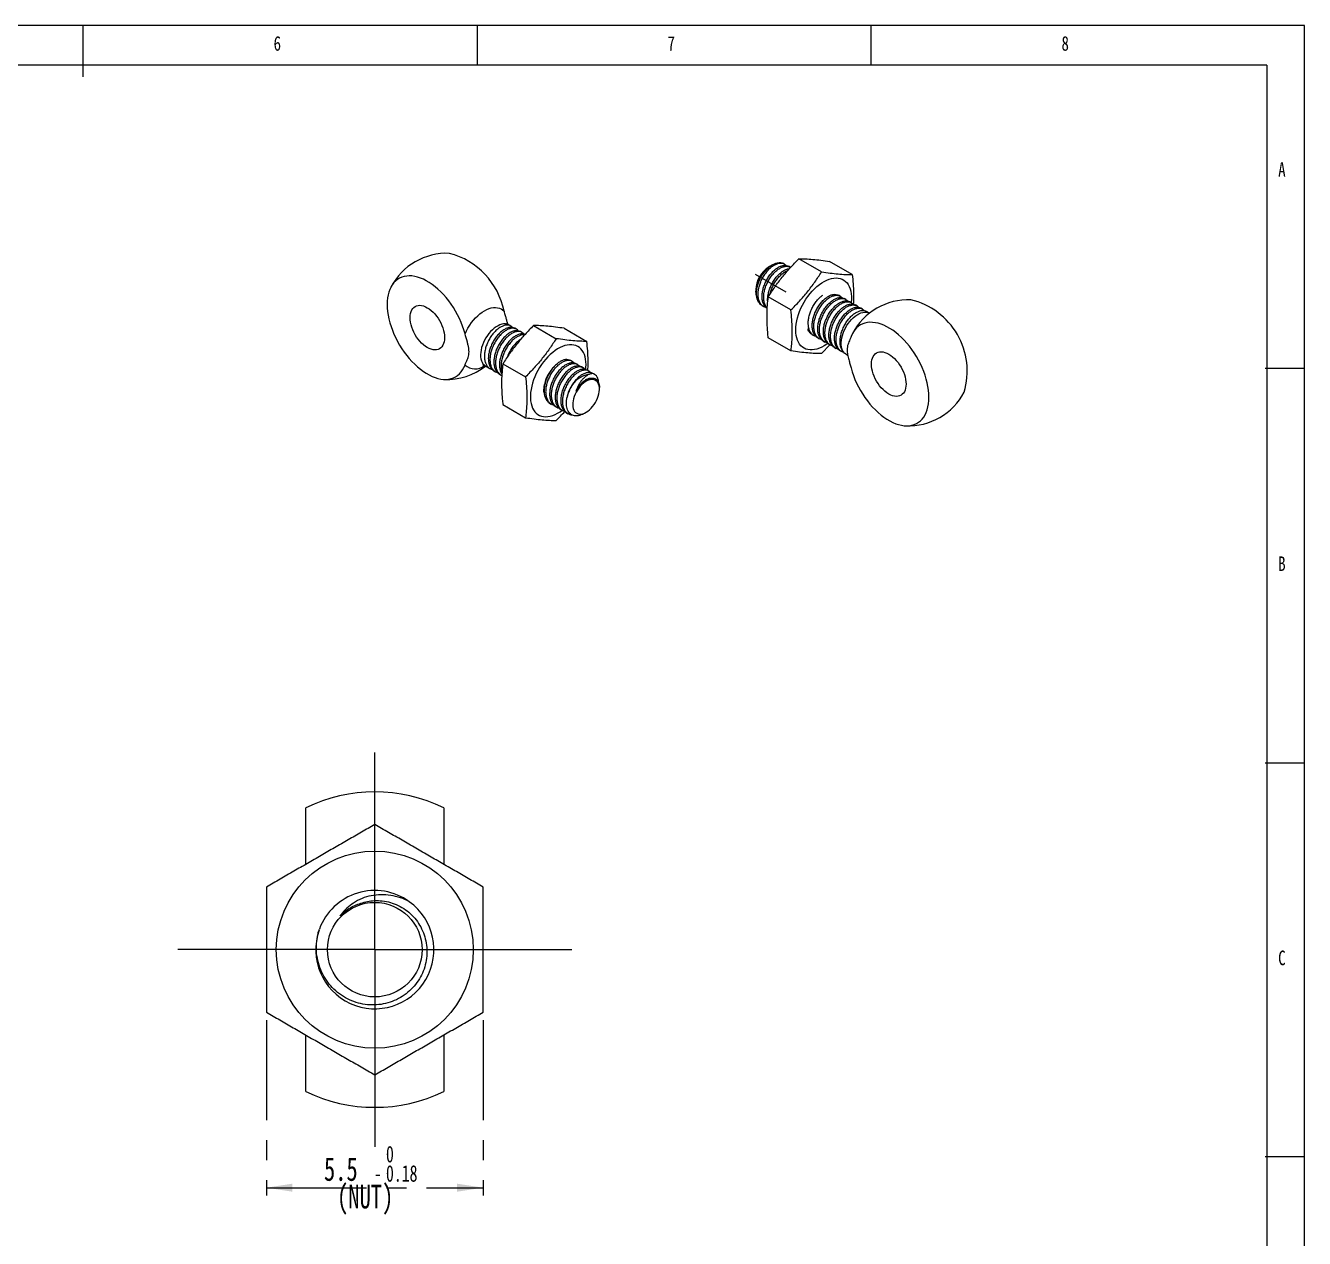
# Model space of a CAD drawing. Header units: millimetres. Extents: x 5 to 415, y 5 to 292.
# Drawn here: x 252.7 to 415, y 138.2 to 292 of the extents above; entities that cross this region are included whole.
import ezdxf

# ---------------------------------------------------------------- set-up
doc = ezdxf.new("R2010")
doc.units = ezdxf.units.MM
doc.linetypes.add('CENTERX2', pattern=[20.32, 12.7, -2.54, 2.54, -2.54])
doc.layers.add('CENTER_LINE', color=7, linetype='CENTERX2')
doc.layers.add('NOTES', color=7, linetype='Continuous')
doc.styles.add('SLDTEXTSTYLE0', font='TXT', dxfattribs={"width": 0.7})
doc.styles.add('SLDTEXTSTYLE1', font='TXT', dxfattribs={"width": 0.75})
doc.dimstyles.new('SLDDIMSTYLE8', dxfattribs={"dimtxt": 3, "dimasz": 3.302, "dimexe": 0, "dimexo": 0.0625, "dimgap": 0.75, "dimtad": 1, "dimlfac": 0.2, "dimrnd": 1e-09, "dimzin": 12, "dimdsep": 46, "dimtxsty": 'SLDTEXTSTYLE0', "dimsah": 1, "dimcen": 0.09, "dimadec": 0, "dimazin": 3, "dimtol": 1, "dimtm": 0.18, "dimtfac": 1, "dimtmove": 0, "dimatfit": 0, "dimfxl": 1, "dimfrac": 2, "dimtolj": 1, "dimarcsym": 0})

# ---------------------------------------------------------------- blocks, each defined once
blk = doc.blocks.new('_D_8')
at = {"layer": 'CENTER_LINE'}
for p, q in [((283.26, 165.85), (283.26, 143.59)), ((310.76, 165.85), (310.76, 143.59)), ((283.26, 144.59), (310.76, 144.59))]:
    blk.add_line(p, q, dxfattribs=at)
for points in [[(283.26, 144.59), (286.56, 144.08), (286.56, 145.1)], [(310.76, 144.59), (307.46, 145.1), (307.46, 144.08)]]:
    blk.add_solid(points, dxfattribs=at)
at = {"layer": 'CENTER_LINE', "attachment_point": 1, "style": 'SLDTEXTSTYLE0'}
for s, insert, char_height in [('0', (298.43, 149.9), 2.1), ('5.5', (290.56, 148.46), 3), ('-', (296.9, 147.45), 2.1), ('0.18', (298.43, 147.45), 2.1), ('(NUT)', (292.22, 144.96), 3)]:
    blk.add_mtext(s, dxfattribs=dict(at, insert=insert, char_height=char_height))
blk = doc.blocks.new('SW_CENTERMARKSYMBOL_2')
at = {"layer": 'CENTER_LINE', "color": 0}
for p, q in [((0, 12.5), (0, 25)), ((0, 0), (0, 12.5)), ((-12.5, 0), (-25, 0)), ((0, 0), (-12.5, 0)), ((0, 0), (0, -12.5)), ((0, 0), (12.5, 0)), ((12.5, 0), (25, 0)), ((0, -12.5), (0, -25))]:
    blk.add_line(p, q, dxfattribs=at)

msp = doc.modelspace()

# ---------------------------------------------------------------- linework, layer by layer
at = {"color": 7, "linetype": 'Continuous', "lineweight": 18}
for p, q in [((415, 292), (5, 292)), ((260, 285.5), (260, 292)), ((310, 292), (310, 287)), ((360, 287), (360, 292)), ((415, 5), (415, 292)), ((410.25, 287), (10, 287)), ((347.111, 261.424), (347.049, 261.388)), ((347.474, 261.633), (347.302, 261.534)), ((349.02, 261.755), (348.974, 261.782)), ((349.727, 261.347), (349.521, 261.466)), ((353.723, 260.762), (350.841, 262.425)), ((357.612, 260.414), (354.73, 262.078)), ((345.353, 258.449), (345.353, 258.252)), ((346.167, 256.474), (346.374, 256.354)), ((349.834, 255.924), (346.952, 257.587)), ((356.091, 257.673), (355.885, 257.792)), ((356.798, 257.265), (356.592, 257.384)), ((357.505, 256.856), (357.299, 256.976)), ((358.213, 256.448), (358.006, 256.567)), ((358.92, 256.04), (358.713, 256.159)), ((359.804, 255.529), (359.42, 255.751)), ((314.279, 253.889), (314.054, 254.018)), ((314.986, 253.48), (314.78, 253.6)), ((317.155, 253.95), (320.038, 252.286)), ((321.044, 253.602), (323.927, 251.938)), ((315.694, 253.072), (315.487, 253.191)), ((349.834, 250.738), (346.952, 252.402)), ((352.531, 252.8), (352.738, 252.681)), ((353.238, 252.392), (353.445, 252.272)), ((353.946, 251.983), (354.152, 251.864)), ((354.784, 251.5), (353.723, 250.39)), ((354.653, 251.575), (354.859, 251.456)), ((355.36, 251.167), (355.566, 251.048)), ((356.067, 250.759), (356.274, 250.64)), ((356.774, 250.351), (356.824, 250.322)), ((311.055, 248.822), (311.633, 248.488)), ((313.266, 249.112), (316.149, 247.448)), ((322.058, 249.398), (321.851, 249.518)), ((322.765, 248.99), (322.558, 249.109)), ((323.472, 248.582), (323.265, 248.701)), ((415, 248.5), (410, 248.5)), ((312.134, 248.199), (312.34, 248.08)), ((312.841, 247.791), (313.047, 247.672)), ((324.179, 248.174), (323.972, 248.293)), ((324.886, 247.766), (324.679, 247.885)), ((325.526, 245.891), (325.526, 246.089)), ((313.266, 243.926), (316.149, 242.262)), ((319.205, 244.117), (319.411, 243.998)), ((319.912, 243.709), (320.118, 243.59)), ((320.619, 243.301), (320.826, 243.182)), ((321.326, 242.893), (321.533, 242.773)), ((323.544, 242.787), (323.829, 242.952)), ((410, 198.5), (415, 198.5)), ((288.261, 185.629), (288.261, 192.768)), ((305.761, 192.768), (305.761, 185.626)), ((288.261, 156.8), (288.261, 163.942)), ((305.761, 163.939), (305.761, 156.8)), ((415, 148.5), (410, 148.5))]:
    msp.add_line(p, q, dxfattribs=at)
at = {"color": 7, "linetype": 'Continuous', "lineweight": 18, "flags": 128}
for points in [[(348.974, 261.782), (348.93, 261.806), (348.743, 261.879), (348.54, 261.917), (348.322, 261.918), (348.093, 261.884), (347.856, 261.814), (347.614, 261.709), (347.371, 261.571), (347.128, 261.401), (346.89, 261.202), (346.66, 260.976), (346.441, 260.726), (346.235, 260.457)], [(308.464, 252.91), (308.325, 253.391), (308.16, 253.875), (307.971, 254.357), (307.759, 254.835), (307.525, 255.308), (307.27, 255.771), (306.995, 256.224), (306.703, 256.662), (306.394, 257.085), (306.071, 257.489), (305.734, 257.872), (305.386, 258.233), (305.029, 258.569), (304.665, 258.879), (304.296, 259.161), (303.923, 259.413), (303.548, 259.634), (303.175, 259.823), (302.804, 259.979), (302.438, 260.1), (302.078, 260.187), (301.728, 260.239), (301.387, 260.255), (301.06, 260.236), (300.746, 260.181), (300.448, 260.091), (300.168, 259.966), (299.906, 259.808), (299.666, 259.616), (299.446, 259.392), (299.25, 259.138), (299.078, 258.853), (298.93, 258.541), (298.809, 258.203), (298.713, 257.84), (298.645, 257.454), (298.604, 257.049), (298.59, 256.625), (298.604, 256.185), (298.645, 255.731), (298.713, 255.267), (298.809, 254.794), (298.93, 254.315), (299.078, 253.832), (299.25, 253.349), (299.446, 252.868), (299.666, 252.391), (299.906, 251.921), (300.168, 251.461), (300.448, 251.013), (300.746, 250.579), (301.06, 250.162), (301.387, 249.764), (301.728, 249.387), (302.078, 249.034), (302.438, 248.706), (302.804, 248.405), (303.175, 248.132), (303.548, 247.89), (303.923, 247.679), (304.296, 247.5), (304.665, 247.355), (305.029, 247.245), (305.386, 247.169), (305.734, 247.128), (306.071, 247.123), (306.394, 247.154), (306.703, 247.22), (306.995, 247.321), (307.27, 247.456), (307.525, 247.625), (307.759, 247.827), (307.971, 248.061), (308.16, 248.325), (308.325, 248.618), (308.464, 248.939)], [(350.444, 253.387), (350.458, 253.756), (350.499, 254.138), (350.568, 254.53), (350.663, 254.929), (350.784, 255.332), (350.931, 255.735), (351.101, 256.137), (351.293, 256.532), (351.507, 256.92), (351.74, 257.295), (351.991, 257.656), (352.257, 257.999), (352.536, 258.322), (352.827, 258.623), (353.127, 258.899), (353.434, 259.147), (353.745, 259.366), (354.057, 259.555), (354.37, 259.711), (354.679, 259.834), (354.982, 259.922), (355.278, 259.975), (355.563, 259.992), (355.837, 259.974), (356.095, 259.92), (356.337, 259.831), (356.561, 259.708), (356.764, 259.551), (356.946, 259.362), (357.104, 259.142), (357.238, 258.893), (357.347, 258.616), (357.429, 258.315), (357.484, 257.991), (357.511, 257.648), (357.511, 257.286), (357.484, 256.911), (357.479, 256.872)], [(301.484, 254.954), (301.498, 255.229), (301.539, 255.485), (301.608, 255.719), (301.702, 255.926), (301.82, 256.106), (301.963, 256.256), (302.127, 256.373), (302.31, 256.456), (302.51, 256.505), (302.725, 256.518), (302.953, 256.495), (303.189, 256.437), (303.431, 256.345), (303.677, 256.219), (303.922, 256.062), (304.164, 255.874), (304.401, 255.659), (304.628, 255.42), (304.843, 255.158), (305.043, 254.878), (305.227, 254.583), (305.39, 254.277), (305.533, 253.963), (305.651, 253.646), (305.746, 253.33), (305.814, 253.018), (305.855, 252.714), (305.869, 252.423), (305.855, 252.147), (305.814, 251.891), (305.746, 251.658), (305.651, 251.45), (305.533, 251.27), (305.39, 251.12), (305.227, 251.003), (305.043, 250.92), (304.843, 250.872), (304.628, 250.858), (304.401, 250.881), (304.164, 250.939), (303.922, 251.031), (303.677, 251.157), (303.431, 251.314), (303.189, 251.502), (302.953, 251.717), (302.725, 251.957), (302.51, 252.218), (302.31, 252.498), (302.127, 252.793), (301.963, 253.099), (301.82, 253.413), (301.702, 253.73), (301.608, 254.046), (301.539, 254.359), (301.498, 254.662), (301.484, 254.954)], [(308.464, 252.91), (308.641, 253.278), (308.839, 253.637), (309.057, 253.984), (309.292, 254.317), (309.542, 254.631), (309.806, 254.924), (310.08, 255.193), (310.362, 255.435), (310.649, 255.649), (310.939, 255.833), (311.229, 255.984), (311.516, 256.102), (311.798, 256.184), (312.072, 256.232), (312.335, 256.243), (312.586, 256.218), (312.821, 256.157), (313.039, 256.061), (313.237, 255.931), (313.414, 255.767)], [(354.505, 251.694), (354.37, 251.596), (354.057, 251.391), (353.745, 251.219), (353.434, 251.079), (353.127, 250.974), (352.827, 250.903), (352.536, 250.868), (352.257, 250.868), (351.991, 250.904), (351.74, 250.976), (351.507, 251.082), (351.293, 251.223), (351.101, 251.396), (350.931, 251.601), (350.784, 251.835), (350.663, 252.098), (350.568, 252.387), (350.499, 252.7), (350.458, 253.034), (350.444, 253.387)], [(357.465, 248.573), (357.604, 248.091), (357.769, 247.608), (357.958, 247.126), (358.17, 246.647), (358.404, 246.175), (358.659, 245.711), (358.934, 245.259), (359.226, 244.82), (359.535, 244.398), (359.858, 243.994), (360.195, 243.61), (360.543, 243.249), (360.899, 242.913), (361.264, 242.603), (361.633, 242.322), (362.006, 242.07), (362.381, 241.849), (362.754, 241.66), (363.125, 241.504), (363.491, 241.382), (363.851, 241.295), (364.201, 241.244), (364.542, 241.228), (364.869, 241.247), (365.183, 241.302), (365.481, 241.392), (365.761, 241.516), (366.022, 241.675), (366.263, 241.867), (366.483, 242.09), (366.679, 242.345), (366.851, 242.629), (366.999, 242.942), (367.12, 243.28), (367.216, 243.643), (367.284, 244.028), (367.325, 244.434), (367.339, 244.858), (367.325, 245.298), (367.284, 245.751), (367.216, 246.216), (367.12, 246.689), (366.999, 247.168), (366.851, 247.65), (366.679, 248.133), (366.483, 248.615), (366.263, 249.092), (366.022, 249.562), (365.761, 250.022), (365.481, 250.47), (365.183, 250.904), (364.869, 251.321), (364.542, 251.719), (364.201, 252.095), (363.851, 252.449), (363.491, 252.777), (363.125, 253.078), (362.754, 253.35), (362.381, 253.593), (362.006, 253.804), (361.633, 253.982), (361.264, 254.127), (360.899, 254.238), (360.543, 254.314), (360.195, 254.354), (359.858, 254.359), (359.535, 254.329), (359.226, 254.263), (358.934, 254.162), (358.659, 254.027), (358.404, 253.857), (358.17, 253.656), (357.958, 253.422), (357.769, 253.158), (357.604, 252.864), (357.465, 252.544)], [(323.829, 248.994), (323.815, 249.347), (323.774, 249.681), (323.705, 249.993), (323.61, 250.282), (323.489, 250.545), (323.342, 250.78), (323.172, 250.985), (322.979, 251.158), (322.766, 251.299), (322.533, 251.405), (322.282, 251.476), (322.016, 251.512), (321.736, 251.513), (321.445, 251.478), (321.145, 251.407), (320.839, 251.301), (320.528, 251.162), (320.215, 250.989), (319.903, 250.785), (319.594, 250.551), (319.291, 250.289), (318.995, 250), (318.709, 249.688), (318.436, 249.354), (318.178, 249.002), (317.936, 248.634), (317.712, 248.252), (317.509, 247.86), (317.327, 247.461), (317.169, 247.058), (317.035, 246.655), (316.926, 246.253), (316.844, 245.857), (316.789, 245.47), (316.761, 245.094), (316.761, 244.733), (316.789, 244.389), (316.844, 244.066), (316.926, 243.764), (317.035, 243.488), (317.169, 243.239), (317.327, 243.019), (317.509, 242.83), (317.712, 242.673), (317.936, 242.549), (318.178, 242.46), (318.436, 242.407), (318.709, 242.388), (318.995, 242.406), (319.291, 242.459), (319.594, 242.547), (319.903, 242.67), (320.215, 242.826), (320.528, 243.014), (320.794, 243.2)], [(360.06, 249.06), (360.074, 249.336), (360.115, 249.592), (360.183, 249.825), (360.277, 250.033), (360.396, 250.213), (360.539, 250.362), (360.702, 250.479), (360.886, 250.563), (361.086, 250.611), (361.301, 250.624), (361.528, 250.602), (361.765, 250.544), (362.007, 250.452), (362.252, 250.326), (362.498, 250.168), (362.74, 249.981), (362.976, 249.766), (363.203, 249.526), (363.419, 249.265), (363.619, 248.985), (363.802, 248.69), (363.966, 248.383), (364.108, 248.07), (364.227, 247.753), (364.321, 247.436), (364.389, 247.124), (364.431, 246.821), (364.444, 246.529), (364.431, 246.254), (364.389, 245.998), (364.321, 245.764), (364.227, 245.556), (364.108, 245.376), (363.966, 245.227), (363.802, 245.11), (363.619, 245.027), (363.419, 244.978), (363.203, 244.965), (362.976, 244.987), (362.74, 245.045), (362.498, 245.138), (362.252, 245.263), (362.007, 245.421), (361.765, 245.608), (361.528, 245.823), (361.301, 246.063), (361.086, 246.325), (360.886, 246.605), (360.702, 246.9), (360.539, 247.206), (360.396, 247.519), (360.277, 247.836), (360.183, 248.153), (360.115, 248.465), (360.074, 248.769), (360.06, 249.06)], [(323.789, 248.359), (323.815, 248.625), (323.829, 248.994)], [(322.237, 244.673), (322.175, 244.396), (322.14, 244.128), (322.133, 243.873), (322.153, 243.635), (322.201, 243.418), (322.276, 243.225), (322.376, 243.06), (322.5, 242.925), (322.646, 242.824), (322.812, 242.756), (322.994, 242.724), (323.189, 242.727), (323.396, 242.767), (323.609, 242.842), (323.826, 242.95), (324.043, 243.091), (324.257, 243.262), (324.463, 243.46), (324.659, 243.682), (324.842, 243.924), (325.008, 244.182), (325.154, 244.452), (325.279, 244.73), (325.38, 245.01), (325.455, 245.29), (325.504, 245.562), (325.525, 245.825), (325.519, 246.072), (325.484, 246.3), (325.423, 246.505), (325.335, 246.684), (325.223, 246.835), (325.087, 246.953), (324.931, 247.038), (324.757, 247.088), (324.568, 247.102), (324.367, 247.081), (324.156, 247.024), (323.941, 246.932), (323.723, 246.806), (323.508, 246.65), (323.297, 246.466), (323.095, 246.255), (322.906, 246.023), (322.731, 245.772), (322.575, 245.508), (322.439, 245.233), (322.326, 244.953), (322.237, 244.673)], [(318.505, 245.43), (318.469, 245.639), (318.455, 245.891)]]:
    msp.add_lwpolyline(points, dxfattribs=at)
at = {"color": 8, "linetype": 'Continuous', "lineweight": 18, "flags": 128}
for points in [[(356.824, 250.322), (356.786, 250.345), (356.63, 250.468), (356.496, 250.622), (356.385, 250.807), (356.3, 251.019), (356.241, 251.255), (356.209, 251.513), (356.204, 251.79), (356.227, 252.081), (356.278, 252.383), (356.354, 252.692), (356.457, 253.004), (356.583, 253.315), (356.733, 253.621), (356.902, 253.917), (357.091, 254.201), (357.295, 254.468), (357.513, 254.715), (357.741, 254.938), (357.977, 255.136), (358.217, 255.305), (358.459, 255.442), (358.699, 255.547), (358.934, 255.618), (359.161, 255.654), (359.377, 255.654), (359.58, 255.619), (359.766, 255.549), (359.804, 255.529)], [(314.054, 254.018), (313.976, 254.059), (313.788, 254.125), (313.584, 254.157), (313.366, 254.152), (313.138, 254.112), (312.902, 254.037), (312.661, 253.929), (312.42, 253.787), (312.18, 253.615), (311.945, 253.415), (311.718, 253.188), (311.501, 252.939), (311.299, 252.67), (311.112, 252.384), (310.945, 252.086), (310.798, 251.78), (310.674, 251.469), (310.575, 251.157), (310.501, 250.848), (310.454, 250.548), (310.434, 250.258), (310.442, 249.983), (310.477, 249.727), (310.539, 249.494), (310.627, 249.285), (310.74, 249.104), (310.877, 248.952), (311.036, 248.833), (311.055, 248.822)]]:
    msp.add_lwpolyline(points, dxfattribs=at)
at = {"color": 7, "linetype": 'Continuous', "lineweight": 18}
for radius in [12.5, 6]:
    msp.add_circle((297.011, 174.784), radius, dxfattribs=at)
for centre, radius, start, end in [((306.151, 255.117), 8, 87.59639, 152.39823), ((304.123, 253.941), 9.469, 11.12111, 75.54053), ((349.018, 258.292), 3.668, 122.44828, 177.5571), ((364.727, 249.223), 8, 87.59639, 152.39823), ((362.876, 248.155), 9.322, 343.56136, 76.43327), ((306.151, 255.117), 8, 267.59639, 307.97838), ((322.463, 245.699), 4.013, 140.40737, 177.25409), ((324.915, 244.331), 3.539, 94.39583, 171.44165), ((364.727, 249.223), 8, 267.59639, 332.39823), ((297.011, 174.784), 20, 64.05552, 115.94448), ((297.011, 174.784), 7.5, 54.26083, 159.69677), ((297.017, 174.783), 7.497, 160.74302, 54.30611), ((297.011, 174.784), 20, 244.05552, 295.94448)]:
    msp.add_arc(centre, radius, start, end, dxfattribs=at)
at = {"color": 8, "linetype": 'Continuous', "lineweight": 18}
msp.add_arc((309.741, 250.406), 1.945, 228.96878, 307.89411, dxfattribs=at)
at = {"color": 7, "linetype": 'Continuous', "lineweight": 18}
for points, knots in [([(347.237, 261.486), (347.2, 261.469), (347.073, 261.41), (346.848, 261.255), (346.572, 261.018), (346.303, 260.725), (346.054, 260.391), (345.833, 260.022), (345.648, 259.635), (345.503, 259.236), (345.403, 258.836), (345.351, 258.439), (345.349, 258.061), (345.405, 257.718), (345.471, 257.487), (345.532, 257.39), (345.541, 257.376)], [0, 0, 0, 0, 0.0303063, 0.10515784, 0.18199891, 0.26002245, 0.3403032, 0.41841666, 0.49879542, 0.5768999, 0.65711794, 0.73787858, 0.82094534, 0.90230192, 0.98601784, 1, 1, 1, 1]), ([(346.649, 256.249), (346.552, 256.28), (346.338, 256.349), (346.077, 256.575), (345.861, 256.891), (345.717, 257.294), (345.651, 257.77), (345.67, 258.296), (345.77, 258.839), (345.945, 259.383), (346.186, 259.918), (346.488, 260.429), (346.84, 260.891), (347.219, 261.275), (347.61, 261.57), (348.001, 261.773), (348.38, 261.88), (348.73, 261.877), (349.028, 261.778), (349.174, 261.633), (349.242, 261.565)], [0, 0, 0, 0, 0.046392, 0.1022277, 0.1568348, 0.2132821, 0.2708646, 0.3284472, 0.3848945, 0.4395016, 0.4953373, 0.5526636, 0.6103751, 0.6673214, 0.7224404, 0.7775595, 0.8345057, 0.8922173, 0.9495436, 1, 1, 1, 1]), ([(346.825, 256.104), (346.742, 256.164), (346.562, 256.294), (346.363, 256.604), (346.217, 257.004), (346.152, 257.481), (346.17, 258.007), (346.271, 258.55), (346.446, 259.094), (346.686, 259.629), (346.989, 260.141), (347.34, 260.602), (347.719, 260.986), (348.11, 261.281), (348.501, 261.485), (348.88, 261.589), (349.232, 261.595), (349.425, 261.508), (349.52, 261.465)], [0, 0, 0, 0, 0.0532484, 0.1143599, 0.1775307, 0.241972, 0.3064134, 0.3695842, 0.4306957, 0.493182, 0.5573366, 0.6219223, 0.6856516, 0.7473359, 0.8090203, 0.8727496, 0.9373352, 1, 1, 1, 1]), ([(346.235, 260.457), (346.324, 260.584), (346.506, 260.842), (346.803, 261.159), (347.074, 261.396), (347.241, 261.49), (347.306, 261.528)], [0, 0, 0, 0, 0.2716882, 0.5512552, 0.8229423, 1, 1, 1, 1]), ([(346.828, 256.152), (346.816, 256.162), (346.711, 256.245), (346.573, 256.489), (346.423, 256.884), (346.358, 257.362), (346.377, 257.887), (346.477, 258.431), (346.652, 258.975), (346.893, 259.509), (347.195, 260.021), (347.547, 260.483), (347.926, 260.867), (348.317, 261.162), (348.707, 261.365), (349.088, 261.473), (349.435, 261.465), (349.667, 261.405), (349.761, 261.32), (349.774, 261.308)], [0, 0, 0, 0, 0.0081043, 0.071332, 0.1366903, 0.2033632, 0.270036, 0.3353944, 0.3986221, 0.4632723, 0.5296485, 0.5964707, 0.6624068, 0.7262272, 0.7900476, 0.8559837, 0.922806, 0.9891821, 1, 1, 1, 1]), ([(346.952, 257.587), (347.227, 258.01), (347.778, 258.857), (348.708, 260.09), (349.727, 261.286), (350.469, 262.045), (350.841, 262.425)], [0, 0, 0, 0, 0.2471026, 0.495209, 0.7469801, 1, 1, 1, 1]), ([(350.841, 262.425), (351.116, 262.422), (351.667, 262.416), (352.597, 262.354), (353.616, 262.243), (354.358, 262.133), (354.73, 262.078)], [0, 0, 0, 0, 0.2471026, 0.495209, 0.7469801, 1, 1, 1, 1]), ([(346.168, 256.475), (346.165, 256.476), (346.048, 256.519), (345.874, 256.7), (345.654, 257.009), (345.511, 257.414), (345.444, 257.889), (345.463, 258.415), (345.564, 258.959), (345.739, 259.501), (345.964, 260.008), (346.149, 260.315), (346.235, 260.457)], [0, 0, 0, 0, 0.0026704, 0.1147724, 0.2244079, 0.3377378, 0.453347, 0.5689563, 0.6822862, 0.7919216, 0.9040236, 1, 1, 1, 1]), ([(345.772, 259.551), (345.777, 259.566), (345.827, 259.731), (345.976, 260.042), (346.216, 260.463), (346.471, 260.813), (346.649, 260.988), (346.722, 261.06)], [0, 0, 0, 0, 0.0264694, 0.2841263, 0.5486816, 0.8150198, 1, 1, 1, 1]), ([(346.889, 256.962), (346.883, 257.001), (346.853, 257.198), (346.882, 257.601), (346.977, 258.141), (347.153, 258.686), (347.393, 259.22), (347.696, 259.732), (348.047, 260.194), (348.426, 260.577), (348.818, 260.874), (349.206, 261.07), (349.488, 261.168), (349.625, 261.164), (349.647, 261.164)], [0, 0, 0, 0, 0.02445695, 0.12223366, 0.21808255, 0.31080691, 0.40561733, 0.50295895, 0.60095466, 0.69765088, 0.79124446, 0.88483804, 0.98153426, 1, 1, 1, 1]), ([(347.18, 257.929), (347.186, 257.963), (347.222, 258.171), (347.364, 258.567), (347.599, 259.101), (347.903, 259.613), (348.254, 260.074), (348.634, 260.46), (349.023, 260.747), (349.306, 260.913), (349.448, 260.95), (349.468, 260.956)], [0, 0, 0, 0, 0.02542, 0.1578729, 0.2933057, 0.4323541, 0.5723369, 0.7104635, 0.844158, 0.9778526, 1, 1, 1, 1]), ([(349.834, 255.924), (350.198, 256.295), (350.926, 257.04), (351.94, 258.224), (352.88, 259.466), (353.442, 260.329), (353.723, 260.762)], [0, 0, 0, 0, 0.2471026, 0.495209, 0.7469801, 1, 1, 1, 1]), ([(353.723, 260.762), (354.087, 260.707), (354.815, 260.599), (355.829, 260.488), (356.769, 260.423), (357.331, 260.417), (357.612, 260.414)], [0, 0, 0, 0, 0.2471026, 0.495209, 0.7469801, 1, 1, 1, 1]), ([(357.612, 260.414), (357.652, 260.018), (357.731, 259.227), (357.778, 258.068), (357.779, 257.212), (357.745, 256.756), (357.738, 256.663)], [0, 0, 0, 0, 0.3051809, 0.6112643, 0.9207892, 1, 1, 1, 1]), ([(346.952, 252.402), (346.928, 252.634), (346.863, 253.261), (346.798, 254.268), (346.783, 255.41), (346.833, 256.519), (346.912, 257.231), (346.952, 257.587)], [0, 0, 0, 0, 0.1269209, 0.3430894, 0.5600688, 0.7796429, 1, 1, 1, 1]), ([(353.013, 252.575), (352.916, 252.606), (352.702, 252.675), (352.441, 252.901), (352.225, 253.217), (352.081, 253.62), (352.015, 254.096), (352.034, 254.622), (352.134, 255.165), (352.309, 255.709), (352.55, 256.244), (352.852, 256.756), (353.204, 257.215), (353.548, 257.572), (353.773, 257.733), (353.865, 257.799)], [0, 0, 0, 0, 0.06563361, 0.1446277, 0.22188373, 0.30174306, 0.3832086, 0.46467414, 0.54453347, 0.6217895, 0.70078359, 0.78188663, 0.86353464, 0.94409994, 1, 1, 1, 1]), ([(353.239, 252.393), (353.236, 252.394), (353.119, 252.437), (352.945, 252.618), (352.725, 252.927), (352.582, 253.332), (352.515, 253.807), (352.534, 254.333), (352.635, 254.876), (352.81, 255.42), (353.05, 255.955), (353.353, 256.467), (353.704, 256.928), (354.083, 257.312), (354.474, 257.607), (354.865, 257.811), (355.244, 257.916), (355.596, 257.921), (355.789, 257.834), (355.884, 257.791)], [0, 0, 0, 0, 0.0014727, 0.0632959, 0.1237589, 0.1862593, 0.2500167, 0.3137742, 0.3762746, 0.4367375, 0.4985607, 0.5620345, 0.6259347, 0.6889876, 0.7500174, 0.8110471, 0.8741, 0.9380003, 1, 1, 1, 1]), ([(353.72, 252.167), (353.623, 252.198), (353.409, 252.267), (353.148, 252.493), (352.932, 252.809), (352.788, 253.212), (352.722, 253.688), (352.741, 254.214), (352.841, 254.757), (353.016, 255.301), (353.257, 255.835), (353.559, 256.347), (353.911, 256.809), (354.29, 257.193), (354.681, 257.488), (355.072, 257.691), (355.451, 257.798), (355.801, 257.795), (356.099, 257.696), (356.245, 257.551), (356.313, 257.483)], [0, 0, 0, 0, 0.046392, 0.1022277, 0.1568348, 0.2132821, 0.2708646, 0.3284472, 0.3848945, 0.4395016, 0.4953373, 0.5526636, 0.6103751, 0.6673214, 0.7224404, 0.7775595, 0.8345057, 0.8922173, 0.9495436, 1, 1, 1, 1]), ([(353.946, 251.985), (353.944, 251.986), (353.827, 252.029), (353.652, 252.21), (353.432, 252.518), (353.289, 252.923), (353.222, 253.399), (353.242, 253.925), (353.342, 254.468), (353.517, 255.012), (353.757, 255.547), (354.06, 256.058), (354.411, 256.52), (354.791, 256.904), (355.181, 257.199), (355.572, 257.403), (355.951, 257.507), (356.303, 257.513), (356.496, 257.426), (356.591, 257.383)], [0, 0, 0, 0, 0.0014727, 0.0632959, 0.1237589, 0.1862593, 0.2500167, 0.3137742, 0.3762746, 0.4367375, 0.4985607, 0.5620345, 0.6259347, 0.6889876, 0.7500174, 0.8110471, 0.8741, 0.9380003, 1, 1, 1, 1]), ([(354.427, 251.759), (354.33, 251.79), (354.116, 251.859), (353.855, 252.084), (353.64, 252.401), (353.495, 252.804), (353.429, 253.28), (353.448, 253.805), (353.548, 254.349), (353.723, 254.893), (353.964, 255.427), (354.266, 255.939), (354.618, 256.4), (354.997, 256.785), (355.388, 257.08), (355.779, 257.283), (356.158, 257.39), (356.508, 257.387), (356.806, 257.288), (356.952, 257.143), (357.02, 257.075)], [0, 0, 0, 0, 0.046392, 0.1022277, 0.1568348, 0.2132821, 0.2708646, 0.3284472, 0.3848945, 0.4395016, 0.4953373, 0.5526636, 0.6103751, 0.6673214, 0.7224404, 0.7775595, 0.8345057, 0.8922173, 0.9495436, 1, 1, 1, 1]), ([(354.653, 251.577), (354.651, 251.578), (354.534, 251.621), (354.359, 251.802), (354.139, 252.11), (353.996, 252.515), (353.93, 252.991), (353.949, 253.516), (354.049, 254.06), (354.224, 254.604), (354.464, 255.138), (354.767, 255.65), (355.118, 256.112), (355.498, 256.496), (355.888, 256.79), (356.279, 256.994), (356.658, 257.099), (357.01, 257.104), (357.203, 257.017), (357.298, 256.974)], [0, 0, 0, 0, 0.0014727, 0.0632959, 0.1237589, 0.1862593, 0.2500167, 0.3137742, 0.3762746, 0.4367375, 0.4985607, 0.5620345, 0.6259347, 0.6889876, 0.7500174, 0.8110471, 0.8741, 0.9380003, 1, 1, 1, 1]), ([(355.134, 251.35), (355.037, 251.382), (354.823, 251.451), (354.562, 251.676), (354.347, 251.993), (354.202, 252.395), (354.136, 252.872), (354.155, 253.397), (354.256, 253.941), (354.431, 254.484), (354.671, 255.019), (354.974, 255.531), (355.325, 255.992), (355.704, 256.376), (356.095, 256.671), (356.486, 256.875), (356.865, 256.982), (357.216, 256.979), (357.513, 256.88), (357.659, 256.734), (357.727, 256.667)], [0, 0, 0, 0, 0.046392, 0.1022277, 0.1568348, 0.2132821, 0.2708646, 0.3284472, 0.3848945, 0.4395016, 0.4953373, 0.5526636, 0.6103751, 0.6673214, 0.7224404, 0.7775595, 0.8345057, 0.8922173, 0.9495436, 1, 1, 1, 1]), ([(355.36, 251.168), (355.358, 251.169), (355.241, 251.213), (355.066, 251.394), (354.846, 251.702), (354.703, 252.107), (354.637, 252.583), (354.656, 253.108), (354.756, 253.652), (354.931, 254.195), (355.171, 254.73), (355.474, 255.242), (355.826, 255.703), (356.205, 256.088), (356.595, 256.382), (356.987, 256.586), (357.365, 256.691), (357.717, 256.696), (357.91, 256.609), (358.005, 256.566)], [0, 0, 0, 0, 0.0014727, 0.0632959, 0.1237589, 0.1862593, 0.2500167, 0.3137742, 0.3762746, 0.4367375, 0.4985607, 0.5620345, 0.6259347, 0.6889876, 0.7500174, 0.8110471, 0.8741, 0.9380003, 1, 1, 1, 1]), ([(355.841, 250.942), (355.744, 250.973), (355.53, 251.042), (355.269, 251.268), (355.054, 251.584), (354.909, 251.987), (354.843, 252.464), (354.862, 252.989), (354.963, 253.533), (355.138, 254.076), (355.378, 254.611), (355.681, 255.123), (356.032, 255.584), (356.411, 255.968), (356.802, 256.263), (357.193, 256.467), (357.572, 256.573), (357.923, 256.57), (358.22, 256.471), (358.366, 256.326), (358.435, 256.258)], [0, 0, 0, 0, 0.04639203, 0.10222769, 0.15683484, 0.21328208, 0.27086465, 0.32844721, 0.38489446, 0.4395016, 0.49533727, 0.5526636, 0.61037515, 0.6673214, 0.72244044, 0.77755949, 0.83450574, 0.89221728, 0.94954362, 1, 1, 1, 1]), ([(313.414, 255.767), (313.463, 255.587), (313.553, 255.261), (313.687, 254.789), (313.782, 254.456), (313.817, 254.274), (313.824, 254.236)], [0, 0, 0, 0, 0.351998, 0.6380673, 0.9243024, 1, 1, 1, 1]), ([(349.834, 250.738), (349.858, 250.942), (349.923, 251.495), (349.989, 252.426), (350.004, 253.55), (349.954, 254.718), (349.874, 255.521), (349.834, 255.924)], [0, 0, 0, 0, 0.1269209, 0.3430894, 0.5600688, 0.7796429, 1, 1, 1, 1]), ([(356.068, 250.76), (356.065, 250.761), (355.948, 250.804), (355.773, 250.985), (355.553, 251.294), (355.41, 251.699), (355.344, 252.174), (355.363, 252.7), (355.463, 253.244), (355.638, 253.787), (355.879, 254.322), (356.181, 254.834), (356.533, 255.295), (356.912, 255.679), (357.303, 255.974), (357.694, 256.178), (358.072, 256.283), (358.424, 256.288), (358.617, 256.201), (358.713, 256.158)], [0, 0, 0, 0, 0.0014727, 0.0632959, 0.1237589, 0.1862593, 0.2500167, 0.3137742, 0.3762746, 0.4367375, 0.4985607, 0.5620345, 0.6259347, 0.6889876, 0.7500174, 0.8110471, 0.8741, 0.9380003, 1, 1, 1, 1]), ([(356.548, 250.534), (356.451, 250.565), (356.237, 250.634), (355.976, 250.86), (355.761, 251.176), (355.616, 251.579), (355.55, 252.055), (355.569, 252.581), (355.67, 253.124), (355.845, 253.668), (356.085, 254.203), (356.388, 254.715), (356.739, 255.176), (357.118, 255.56), (357.509, 255.855), (357.9, 256.058), (358.28, 256.165), (358.63, 256.162), (358.927, 256.063), (359.073, 255.918), (359.142, 255.85)], [0, 0, 0, 0, 0.046392, 0.1022277, 0.1568348, 0.2132821, 0.2708646, 0.3284472, 0.3848945, 0.4395016, 0.4953373, 0.5526636, 0.6103751, 0.6673214, 0.7224404, 0.7775595, 0.8345057, 0.8922173, 0.9495436, 1, 1, 1, 1]), ([(356.775, 250.352), (356.772, 250.353), (356.655, 250.396), (356.48, 250.577), (356.26, 250.886), (356.117, 251.291), (356.051, 251.766), (356.07, 252.292), (356.17, 252.835), (356.345, 253.379), (356.586, 253.914), (356.888, 254.426), (357.24, 254.887), (357.619, 255.271), (358.01, 255.566), (358.401, 255.77), (358.779, 255.874), (359.131, 255.88), (359.324, 255.793), (359.42, 255.75)], [0, 0, 0, 0, 0.0014727, 0.0632959, 0.1237589, 0.1862593, 0.2500167, 0.3137742, 0.3762746, 0.4367375, 0.4985607, 0.5620345, 0.6259347, 0.6889876, 0.7500174, 0.8110471, 0.8741, 0.9380003, 1, 1, 1, 1]), ([(314.501, 253.699), (314.433, 253.767), (314.287, 253.912), (313.989, 254.011), (313.639, 254.014), (313.26, 253.907), (312.869, 253.704), (312.478, 253.409), (312.099, 253.024), (311.747, 252.563), (311.445, 252.051), (311.204, 251.517), (311.029, 250.973), (310.929, 250.429), (310.91, 249.904), (310.976, 249.428), (311.121, 249.025), (311.336, 248.708), (311.597, 248.483), (311.811, 248.414), (311.908, 248.383)], [0, 0, 0, 0, 0.0504564, 0.1077827, 0.1654943, 0.2224405, 0.2775596, 0.3326786, 0.3896249, 0.4473364, 0.5046627, 0.5604984, 0.6151055, 0.6715528, 0.7291354, 0.7867179, 0.8431652, 0.8977723, 0.953608, 1, 1, 1, 1]), ([(314.779, 253.598), (314.684, 253.641), (314.491, 253.728), (314.139, 253.723), (313.76, 253.618), (313.369, 253.415), (312.979, 253.12), (312.599, 252.736), (312.248, 252.274), (311.945, 251.762), (311.705, 251.228), (311.53, 250.684), (311.43, 250.14), (311.411, 249.615), (311.477, 249.139), (311.62, 248.734), (311.84, 248.425), (312.015, 248.246), (312.132, 248.202), (312.134, 248.2)], [0, 0, 0, 0, 0.0619996, 0.1258998, 0.1889526, 0.2499823, 0.311012, 0.3740648, 0.437965, 0.5014386, 0.5632617, 0.6237246, 0.6862249, 0.7499823, 0.8137397, 0.87624, 0.9367028, 0.998526, 1, 1, 1, 1]), ([(315.208, 253.291), (315.14, 253.358), (314.994, 253.504), (314.697, 253.603), (314.346, 253.606), (313.967, 253.499), (313.576, 253.295), (313.185, 253), (312.806, 252.616), (312.454, 252.155), (312.152, 251.643), (311.912, 251.108), (311.737, 250.565), (311.636, 250.021), (311.617, 249.496), (311.683, 249.019), (311.828, 248.617), (312.043, 248.3), (312.304, 248.075), (312.518, 248.006), (312.615, 247.974)], [0, 0, 0, 0, 0.0504564, 0.1077827, 0.1654943, 0.2224405, 0.2775596, 0.3326786, 0.3896249, 0.4473364, 0.5046627, 0.5604984, 0.6151055, 0.6715528, 0.7291354, 0.7867179, 0.8431652, 0.8977723, 0.953608, 1, 1, 1, 1]), ([(315.486, 253.19), (315.391, 253.233), (315.198, 253.32), (314.846, 253.315), (314.468, 253.21), (314.076, 253.006), (313.686, 252.712), (313.307, 252.327), (312.955, 251.866), (312.652, 251.354), (312.412, 250.819), (312.237, 250.276), (312.137, 249.732), (312.118, 249.207), (312.184, 248.731), (312.327, 248.326), (312.547, 248.017), (312.723, 247.838), (312.839, 247.793), (312.841, 247.792)], [0, 0, 0, 0, 0.0619996, 0.1258998, 0.1889526, 0.2499823, 0.311012, 0.3740648, 0.437965, 0.5014386, 0.5632617, 0.6237246, 0.6862249, 0.7499823, 0.8137397, 0.87624, 0.9367028, 0.998526, 1, 1, 1, 1]), ([(317.155, 253.95), (316.792, 253.579), (316.064, 252.834), (315.05, 251.649), (314.11, 250.408), (313.548, 249.545), (313.266, 249.112)], [0, 0, 0, 0, 0.2471026, 0.495209, 0.7469801, 1, 1, 1, 1]), ([(314.056, 254.02), (314.025, 254.039), (313.957, 254.079), (313.884, 254.15), (313.838, 254.205), (313.819, 254.237), (313.819, 254.236), (313.82, 254.235)], [0, 0, 0, 0, 0.22394703, 0.47308166, 0.68889236, 0.8836224, 1, 1, 1, 1]), ([(321.044, 253.602), (320.681, 253.656), (319.953, 253.765), (318.939, 253.876), (317.999, 253.941), (317.437, 253.947), (317.155, 253.95)], [0, 0, 0, 0, 0.2471026, 0.495209, 0.7469801, 1, 1, 1, 1]), ([(352.532, 252.801), (352.529, 252.802), (352.412, 252.845), (352.24, 253.029), (352.049, 253.272), (351.986, 253.471), (351.965, 253.536)], [0, 0, 0, 0, 0.0096094, 0.4130015, 0.8075179, 1, 1, 1, 1]), ([(308.464, 248.939), (308.513, 249.062), (308.603, 249.287), (308.742, 249.604), (308.861, 249.913), (308.949, 250.248), (308.985, 250.618), (308.95, 251.021), (308.87, 251.435), (308.704, 252.067), (308.564, 252.559), (308.464, 252.91)], [0, 0, 0, 0, 0.1165596, 0.2127485, 0.3093951, 0.4051084, 0.5000164, 0.5904399, 0.6816033, 0.7727233, 1, 1, 1, 1]), ([(315.916, 252.882), (315.847, 252.95), (315.701, 253.095), (315.404, 253.195), (315.053, 253.197), (314.674, 253.091), (314.283, 252.887), (313.892, 252.592), (313.513, 252.208), (313.162, 251.747), (312.859, 251.235), (312.619, 250.7), (312.444, 250.157), (312.343, 249.613), (312.324, 249.087), (312.39, 248.611), (312.534, 248.208), (312.752, 247.895), (312.957, 247.702), (313.106, 247.649), (313.14, 247.637)], [0, 0, 0, 0, 0.0520124, 0.1111067, 0.1705981, 0.2293005, 0.2861194, 0.3429383, 0.4016408, 0.4611321, 0.5202264, 0.577784, 0.6340752, 0.6922633, 0.7516217, 0.8109801, 0.8691682, 0.9254594, 0.983017, 1, 1, 1, 1]), ([(316.078, 252.824), (316.02, 252.849), (315.862, 252.916), (315.552, 252.905), (315.175, 252.802), (314.784, 252.598), (314.393, 252.303), (314.014, 251.919), (313.662, 251.458), (313.36, 250.946), (313.119, 250.411), (312.944, 249.868), (312.844, 249.324), (312.824, 248.798), (312.893, 248.325), (313.004, 247.981), (313.113, 247.831), (313.147, 247.784)], [0, 0, 0, 0, 0.0428827, 0.1154851, 0.1871247, 0.2564657, 0.3258067, 0.3974464, 0.4700488, 0.5421666, 0.6124091, 0.6811061, 0.752118, 0.8245582, 0.8969983, 0.9680102, 1, 1, 1, 1]), ([(316.031, 252.77), (315.94, 252.775), (315.736, 252.788), (315.38, 252.68), (314.99, 252.479), (314.599, 252.184), (314.22, 251.8), (313.869, 251.339), (313.566, 250.827), (313.326, 250.292), (313.151, 249.749), (313.05, 249.204), (313.035, 248.683), (313.074, 248.297), (313.144, 248.118), (313.162, 248.072)], [0, 0, 0, 0, 0.0665613, 0.1495178, 0.2298125, 0.3101072, 0.3930637, 0.477135, 0.5606451, 0.6419838, 0.7215327, 0.8037623, 0.8876457, 0.9715291, 1, 1, 1, 1]), ([(315.546, 252.204), (315.527, 252.194), (315.381, 252.12), (315.099, 251.889), (314.721, 251.512), (314.368, 251.049), (314.071, 250.538), (313.885, 250.157), (313.822, 249.954), (313.815, 249.933)], [0, 0, 0, 0, 0.0265167, 0.2118265, 0.4032793, 0.5973051, 0.7900358, 0.9777549, 1, 1, 1, 1]), ([(320.038, 252.286), (319.763, 251.864), (319.212, 251.017), (318.282, 249.784), (317.263, 248.588), (316.52, 247.829), (316.149, 247.448)], [0, 0, 0, 0, 0.2471026, 0.495209, 0.7469801, 1, 1, 1, 1]), ([(323.927, 251.938), (323.652, 251.941), (323.101, 251.948), (322.171, 252.01), (321.152, 252.121), (320.41, 252.231), (320.038, 252.286)], [0, 0, 0, 0, 0.2471026, 0.495209, 0.7469801, 1, 1, 1, 1]), ([(324.057, 248.244), (324.062, 248.311), (324.093, 248.738), (324.093, 249.567), (324.047, 250.732), (323.967, 251.536), (323.927, 251.938)], [0, 0, 0, 0, 0.0580789, 0.3691981, 0.6840377, 1, 1, 1, 1]), ([(357.465, 252.544), (357.416, 252.421), (357.327, 252.198), (357.189, 251.883), (357.072, 251.578), (356.98, 251.244), (356.948, 250.901), (356.967, 250.568), (357.031, 250.159), (357.156, 249.665), (357.321, 249.099), (357.417, 248.748), (357.465, 248.573)], [0, 0, 0, 0, 0.1165505, 0.2112713, 0.306047, 0.4019915, 0.4999741, 0.5663142, 0.6336984, 0.7727389, 0.8863736, 1, 1, 1, 1]), ([(353.723, 250.39), (353.448, 250.393), (352.897, 250.399), (351.968, 250.462), (350.948, 250.572), (350.206, 250.683), (349.834, 250.738)], [0, 0, 0, 0, 0.2471026, 0.495209, 0.7469801, 1, 1, 1, 1]), ([(356.823, 250.319), (356.845, 250.307), (356.905, 250.274), (356.978, 250.208), (357.032, 250.147), (357.058, 250.107), (357.059, 250.104), (357.06, 250.102)], [0, 0, 0, 0, 0.1528906, 0.4143875, 0.6370927, 0.8363338, 1, 1, 1, 1]), ([(310.745, 248.917), (310.748, 248.917), (310.755, 248.917), (310.807, 248.914), (310.889, 248.896), (310.979, 248.865), (311.033, 248.832), (311.053, 248.82)], [0, 0, 0, 0, 0.1875162, 0.3901325, 0.6115458, 0.8613649, 1, 1, 1, 1]), ([(313.266, 249.112), (313.227, 248.762), (313.149, 248.061), (313.097, 246.96), (313.111, 245.812), (313.177, 244.794), (313.242, 244.159), (313.266, 243.926)], [0, 0, 0, 0, 0.21633768, 0.43331509, 0.65273212, 0.873079, 1, 1, 1, 1]), ([(321.85, 249.516), (321.755, 249.559), (321.562, 249.646), (321.21, 249.641), (320.832, 249.536), (320.44, 249.332), (320.05, 249.038), (319.67, 248.654), (319.319, 248.192), (319.016, 247.68), (318.776, 247.146), (318.601, 246.602), (318.501, 246.058), (318.482, 245.533), (318.548, 245.057), (318.691, 244.652), (318.911, 244.343), (319.087, 244.164), (319.203, 244.119), (319.205, 244.118)], [0, 0, 0, 0, 0.0619996, 0.1258998, 0.1889526, 0.2499823, 0.311012, 0.3740648, 0.437965, 0.5014386, 0.5632617, 0.6237246, 0.6862249, 0.7499823, 0.8137397, 0.87624, 0.9367028, 0.998526, 1, 1, 1, 1]), ([(322.279, 249.209), (322.211, 249.276), (322.065, 249.422), (321.768, 249.521), (321.417, 249.524), (321.038, 249.417), (320.647, 249.213), (320.256, 248.918), (319.877, 248.534), (319.526, 248.073), (319.223, 247.561), (318.983, 247.026), (318.808, 246.483), (318.707, 245.939), (318.688, 245.414), (318.754, 244.937), (318.899, 244.535), (319.114, 244.218), (319.375, 243.993), (319.589, 243.924), (319.686, 243.892)], [0, 0, 0, 0, 0.0504564, 0.1077827, 0.1654943, 0.2224405, 0.2775596, 0.3326786, 0.3896249, 0.4473364, 0.5046627, 0.5604984, 0.6151055, 0.6715528, 0.7291354, 0.7867179, 0.8431652, 0.8977723, 0.953608, 1, 1, 1, 1]), ([(322.557, 249.108), (322.462, 249.151), (322.269, 249.238), (321.917, 249.233), (321.539, 249.128), (321.148, 248.924), (320.757, 248.63), (320.378, 248.245), (320.026, 247.784), (319.724, 247.272), (319.483, 246.737), (319.308, 246.194), (319.208, 245.65), (319.189, 245.125), (319.255, 244.649), (319.398, 244.244), (319.618, 243.935), (319.794, 243.756), (319.91, 243.711), (319.912, 243.71)], [0, 0, 0, 0, 0.0619996, 0.1258998, 0.1889526, 0.2499823, 0.311012, 0.3740648, 0.437965, 0.5014386, 0.5632617, 0.6237246, 0.6862249, 0.7499823, 0.8137397, 0.87624, 0.9367028, 0.998526, 1, 1, 1, 1]), ([(322.987, 248.8), (322.918, 248.868), (322.772, 249.013), (322.475, 249.112), (322.124, 249.115), (321.745, 249.009), (321.354, 248.805), (320.963, 248.51), (320.584, 248.126), (320.233, 247.665), (319.93, 247.153), (319.69, 246.618), (319.515, 246.075), (319.414, 245.531), (319.395, 245.005), (319.461, 244.529), (319.606, 244.126), (319.821, 243.81), (320.082, 243.584), (320.296, 243.515), (320.393, 243.484)], [0, 0, 0, 0, 0.0504564, 0.1077827, 0.1654943, 0.2224405, 0.2775596, 0.3326786, 0.3896249, 0.4473364, 0.5046627, 0.5604984, 0.6151055, 0.6715528, 0.7291354, 0.7867179, 0.8431652, 0.8977723, 0.953608, 1, 1, 1, 1]), ([(323.265, 248.7), (323.169, 248.743), (322.976, 248.83), (322.624, 248.825), (322.246, 248.72), (321.855, 248.516), (321.464, 248.221), (321.085, 247.837), (320.733, 247.376), (320.431, 246.864), (320.19, 246.329), (320.015, 245.786), (319.915, 245.242), (319.896, 244.716), (319.962, 244.241), (320.106, 243.836), (320.325, 243.527), (320.501, 243.348), (320.617, 243.303), (320.62, 243.302)], [0, 0, 0, 0, 0.0619996, 0.1258998, 0.1889526, 0.2499823, 0.311012, 0.3740648, 0.437965, 0.5014386, 0.5632617, 0.6237246, 0.6862249, 0.7499823, 0.8137397, 0.87624, 0.9367028, 0.998526, 1, 1, 1, 1]), ([(323.694, 248.392), (323.625, 248.46), (323.479, 248.605), (323.182, 248.704), (322.832, 248.707), (322.452, 248.6), (322.061, 248.397), (321.67, 248.102), (321.291, 247.718), (320.94, 247.257), (320.637, 246.745), (320.397, 246.21), (320.222, 245.666), (320.122, 245.123), (320.103, 244.597), (320.168, 244.121), (320.313, 243.718), (320.528, 243.402), (320.789, 243.176), (321.003, 243.107), (321.1, 243.076)], [0, 0, 0, 0, 0.0504564, 0.1077827, 0.1654943, 0.2224405, 0.2775596, 0.3326786, 0.3896249, 0.4473364, 0.5046627, 0.5604984, 0.6151055, 0.6715528, 0.7291354, 0.7867179, 0.8431652, 0.8977723, 0.953608, 1, 1, 1, 1]), ([(323.972, 248.292), (323.877, 248.335), (323.683, 248.422), (323.331, 248.416), (322.953, 248.312), (322.562, 248.108), (322.171, 247.813), (321.792, 247.429), (321.44, 246.968), (321.138, 246.456), (320.897, 245.921), (320.722, 245.377), (320.622, 244.834), (320.603, 244.308), (320.669, 243.833), (320.813, 243.428), (321.032, 243.118), (321.208, 242.94), (321.324, 242.895), (321.327, 242.894)], [0, 0, 0, 0, 0.0619996, 0.1258998, 0.1889526, 0.2499823, 0.311012, 0.3740648, 0.437965, 0.5014386, 0.5632617, 0.6237246, 0.6862249, 0.7499823, 0.8137397, 0.87624, 0.9367028, 0.998526, 1, 1, 1, 1]), ([(316.149, 247.448), (316.188, 247.053), (316.266, 246.262), (316.317, 245.101), (316.304, 243.969), (316.238, 243.027), (316.172, 242.467), (316.149, 242.262)], [0, 0, 0, 0, 0.21633768, 0.43331509, 0.65273212, 0.873079, 1, 1, 1, 1]), ([(324.401, 247.984), (324.332, 248.052), (324.186, 248.197), (323.889, 248.296), (323.539, 248.299), (323.159, 248.192), (322.768, 247.989), (322.378, 247.694), (321.998, 247.31), (321.647, 246.848), (321.344, 246.336), (321.104, 245.802), (320.929, 245.258), (320.829, 244.715), (320.81, 244.189), (320.875, 243.713), (321.02, 243.311), (321.234, 242.991), (321.52, 242.764), (321.788, 242.64), (321.972, 242.633), (322.021, 242.631)], [0, 0, 0, 0, 0.04887861, 0.10441235, 0.16031926, 0.2154848, 0.26888028, 0.32227575, 0.37744129, 0.4333482, 0.48888194, 0.54297162, 0.59587121, 0.65055335, 0.70633531, 0.76211727, 0.81679941, 0.86969899, 0.92378867, 0.97932242, 1, 1, 1, 1]), ([(324.679, 247.884), (324.584, 247.926), (324.39, 248.014), (324.038, 248.008), (323.66, 247.904), (323.269, 247.7), (322.878, 247.405), (322.499, 247.021), (322.147, 246.559), (321.845, 246.047), (321.605, 245.513), (321.475, 245.113), (321.424, 244.897), (321.415, 244.858)], [0, 0, 0, 0, 0.0972996, 0.1975819, 0.2965344, 0.3923118, 0.4880892, 0.5870417, 0.6873239, 0.7869369, 0.8839595, 0.9788474, 1, 1, 1, 1]), ([(324.644, 247.86), (324.554, 247.849), (324.372, 247.825), (324.075, 247.693), (323.767, 247.49), (323.46, 247.225), (323.171, 246.887), (322.924, 246.511), (322.719, 246.107), (322.603, 245.809), (322.549, 245.643), (322.541, 245.617)], [0, 0, 0, 0, 0.1254232, 0.2544835, 0.3799062, 0.5090219, 0.6313759, 0.7582591, 0.8672961, 0.9794964, 1, 1, 1, 1]), ([(324.397, 247.252), (324.369, 247.253), (324.25, 247.256), (324.012, 247.173), (323.697, 247.01), (323.38, 246.764), (323.073, 246.447), (322.789, 246.067), (322.621, 245.776), (322.545, 245.623), (322.541, 245.617)], [0, 0, 0, 0, 0.046966, 0.2057666, 0.3594582, 0.5131498, 0.6719504, 0.8328914, 0.992755, 1, 1, 1, 1]), ([(323.282, 246.566), (323.358, 246.641), (323.511, 246.793), (323.763, 246.984), (324.03, 247.14), (324.307, 247.247), (324.576, 247.294), (324.824, 247.275), (325.046, 247.191), (325.23, 247.044), (325.376, 246.837), (325.474, 246.578), (325.524, 246.326), (325.521, 246.149), (325.519, 246.089)], [0, 0, 0, 0, 0.0735113, 0.1485969, 0.2335633, 0.3207881, 0.4093552, 0.5004845, 0.5891537, 0.6803943, 0.7690532, 0.8601114, 0.9517854, 1, 1, 1, 1]), ([(325.408, 246.724), (325.407, 246.781), (325.403, 246.987), (325.312, 247.275), (325.14, 247.572), (324.915, 247.772), (324.729, 247.832), (324.644, 247.86)], [0, 0, 0, 0, 0.0910017, 0.3299952, 0.5611979, 0.797602, 1, 1, 1, 1]), ([(322.541, 245.617), (322.569, 245.665), (322.653, 245.809), (322.809, 246.038), (323.013, 246.293), (323.175, 246.464), (323.266, 246.55), (323.282, 246.566)], [0, 0, 0, 0, 0.134252, 0.4032207, 0.6721895, 0.9411582, 1, 1, 1, 1]), ([(323.543, 242.788), (323.538, 242.785), (323.418, 242.705), (323.183, 242.608), (322.845, 242.506), (322.521, 242.481), (322.218, 242.528), (321.95, 242.648), (321.723, 242.839), (321.545, 243.093), (321.415, 243.408), (321.339, 243.773), (321.322, 244.185), (321.354, 244.553), (321.4, 244.783), (321.415, 244.858)], [0, 0, 0, 0, 0.004005, 0.0881561, 0.171625, 0.2574241, 0.3424165, 0.4298736, 0.514866, 0.6022819, 0.688434, 0.7769681, 0.8650988, 0.9557854, 1, 1, 1, 1]), ([(316.149, 242.262), (316.512, 242.208), (317.24, 242.1), (318.254, 241.989), (319.194, 241.924), (319.756, 241.918), (320.038, 241.915)], [0, 0, 0, 0, 0.2471026, 0.495209, 0.7469801, 1, 1, 1, 1]), ([(320.038, 241.915), (320.408, 242.282), (320.785, 242.656), (321.127, 243.055), (321.134, 243.063)], [0, 0, 0, 0, 0.9804047, 1, 1, 1, 1]), ([(297.011, 190.661), (296.447, 190.336), (295.32, 189.685), (293.62, 188.703), (291.913, 187.718), (290.194, 186.725), (288.465, 185.727), (286.728, 184.724), (284.992, 183.722), (283.838, 183.056), (283.261, 182.723)], [0, 0, 0, 0, 0.1235498, 0.247094, 0.3711526, 0.4952075, 0.6210957, 0.7469875, 0.8734907, 1, 1, 1, 1]), ([(310.761, 182.723), (310.197, 183.048), (309.07, 183.699), (307.37, 184.68), (305.663, 185.666), (303.944, 186.659), (302.215, 187.656), (300.478, 188.659), (298.742, 189.662), (297.588, 190.328), (297.011, 190.661)], [0, 0, 0, 0, 0.1235498, 0.247094, 0.3711526, 0.4952075, 0.6210957, 0.7469875, 0.8734907, 1, 1, 1, 1]), ([(283.261, 182.723), (283.261, 181.582), (283.261, 179.298), (283.261, 175.834), (283.261, 172.345), (283.261, 169.343), (283.261, 167.514), (283.261, 166.845)], [0, 0, 0, 0, 0.21633768, 0.43331509, 0.65273212, 0.873079, 1, 1, 1, 1]), ([(310.761, 166.845), (310.761, 167.514), (310.761, 169.321), (310.761, 172.288), (310.761, 175.755), (310.761, 179.242), (310.761, 181.561), (310.761, 182.723)], [0, 0, 0, 0, 0.1269209, 0.3430894, 0.5600688, 0.7796429, 1, 1, 1, 1]), ([(295.225, 180.667), (295.505, 180.751), (296.07, 180.923), (296.995, 181.026), (297.979, 180.994), (298.998, 180.791), (299.993, 180.416), (300.916, 179.875), (301.743, 179.181), (302.436, 178.365), (302.986, 177.437), (303.381, 176.43), (303.611, 175.351), (303.657, 174.243), (303.516, 173.129), (303.192, 172.062), (302.688, 171.057), (302.029, 170.147), (301.216, 169.343), (300.276, 168.682), (299.225, 168.18), (298.109, 167.863), (296.946, 167.738), (295.782, 167.806), (294.626, 168.066), (293.526, 168.514), (292.499, 169.15), (291.596, 169.946), (290.834, 170.892), (290.242, 171.947), (289.824, 173.098), (289.6, 174.306), (289.581, 175.555), (289.733, 176.589), (289.917, 177.19), (289.977, 177.386)], [0, 0, 0, 0, 0.0239267, 0.0483658, 0.076021, 0.1044113, 0.1332384, 0.1628995, 0.1917599, 0.2214572, 0.2503142, 0.2799522, 0.3097906, 0.340481, 0.3705396, 0.4014699, 0.4315275, 0.4624134, 0.4932671, 0.5249914, 0.5562483, 0.5884116, 0.6196685, 0.6518025, 0.683676, 0.7164393, 0.7488946, 0.782291, 0.8147463, 0.848127, 0.8810251, 0.9148328, 0.9484865, 0.9831162, 1, 1, 1, 1]), ([(301.392, 180.872), (301.021, 181.049), (300.269, 181.407), (299.052, 181.693), (297.797, 181.783), (296.563, 181.661), (295.372, 181.306), (294.33, 180.762), (293.433, 180.06), (292.899, 179.475), (292.645, 179.126), (292.605, 179.072)], [0, 0, 0, 0, 0.1254232, 0.2544835, 0.3799062, 0.5090219, 0.6313759, 0.7582591, 0.8672961, 0.9794964, 1, 1, 1, 1]), ([(292.605, 179.072), (292.704, 179.169), (293.001, 179.461), (293.552, 179.888), (294.273, 180.309), (294.844, 180.547), (295.167, 180.648), (295.225, 180.667)], [0, 0, 0, 0, 0.134252, 0.4032207, 0.6721895, 0.9411582, 1, 1, 1, 1]), ([(283.261, 166.845), (283.824, 166.52), (284.952, 165.869), (286.652, 164.888), (288.358, 163.902), (290.078, 162.91), (291.807, 161.912), (293.544, 160.909), (295.279, 159.907), (296.434, 159.24), (297.011, 158.907)], [0, 0, 0, 0, 0.1235498, 0.247094, 0.3711526, 0.4952075, 0.6210957, 0.7469875, 0.8734907, 1, 1, 1, 1]), ([(297.011, 158.907), (297.574, 159.232), (298.702, 159.883), (300.402, 160.865), (302.108, 161.85), (303.828, 162.843), (305.557, 163.841), (307.294, 164.844), (309.029, 165.846), (310.184, 166.512), (310.761, 166.845)], [0, 0, 0, 0, 0.1235498, 0.247094, 0.3711526, 0.4952075, 0.6210957, 0.7469875, 0.8734907, 1, 1, 1, 1])]:
    msp.add_open_spline(points, degree=3, knots=knots, dxfattribs=at)
at = {"layer": 'CENTER_LINE', "linetype": 'CENTERX2', "lineweight": 18}
msp.add_line((349.206, 258.184), (345.318, 260.428), dxfattribs=at)
at = {"layer": 'NOTES', "color": 7}
msp.add_line((410.25, 287), (410.25, 10), dxfattribs=at)

# ---------------------------------------------------------------- block references
at = {"layer": 'CENTER_LINE'}
msp.add_blockref('SW_CENTERMARKSYMBOL_2', (297.011, 174.784), dxfattribs=at)

# ---------------------------------------------------------------- texts
at = {"color": 7, "linetype": 'Continuous', "lineweight": 0, "char_height": 1.852, "attachment_point": 1, "style": 'SLDTEXTSTYLE1'}
for s, insert in [('6', (284.167, 290.668)), ('7', (334.167, 290.668)), ('8', (384.167, 290.668)), ('A', (411.667, 274.668)), ('B', (411.667, 224.668)), ('C', (411.667, 174.668))]:
    msp.add_mtext(s, dxfattribs=dict(at, insert=insert))

# ---------------------------------------------------------------- dimensions: what is measured, and where the dimension line sits
at = {"layer": 'CENTER_LINE'}
dim = msp.add_linear_dim(base=(310.761, 141.097), p1=(283.261, 166.845), p2=(310.761, 166.845), dimstyle='SLDDIMSTYLE8', dxfattribs=at)
dim.commit()
dim.dimension.update_dxf_attribs({"geometry": '_D_8', "text_midpoint": (297.011, 141.097), "dimtype": 160})

doc.saveas('drawing.dxf')
